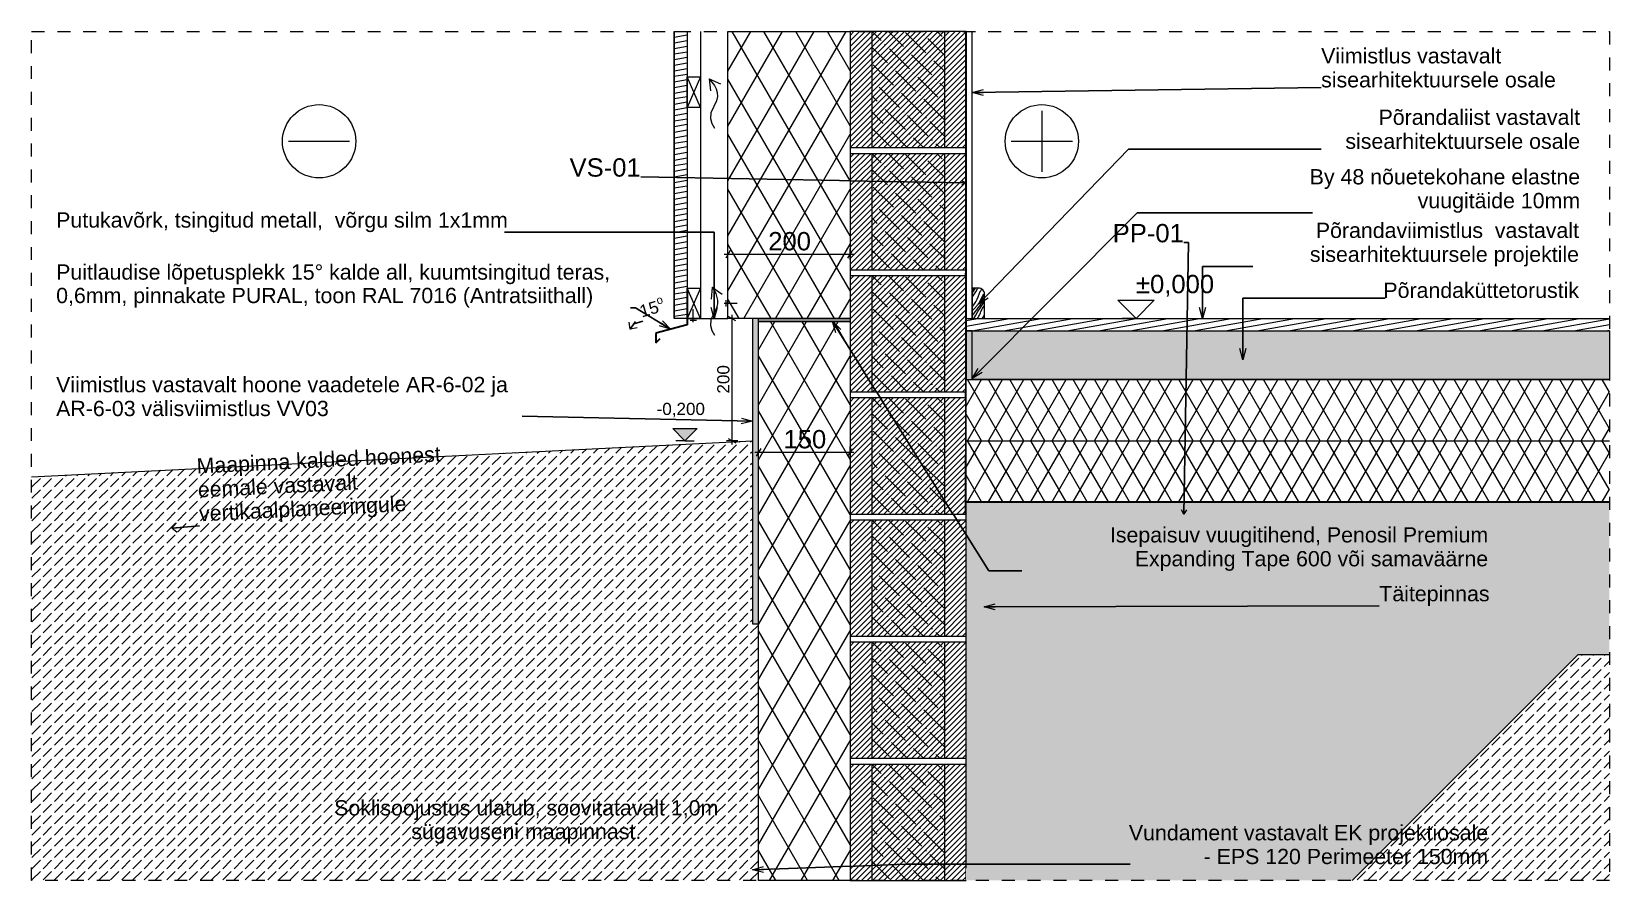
# Model space of a CAD drawing. Header units: millimetres. Extents: x 1820 to 4403, y -920 to 470.
import ezdxf

# ---------------------------------------------------------------- set-up
doc = ezdxf.new("R2010")
doc.units = ezdxf.units.MM
doc.header["$MEASUREMENT"] = 0
doc.linetypes.add('Dashed', pattern=[42.333333, 21.166667, -21.166667])
doc.linetypes.add('Wipeout_Contour', pattern=[1000, 0, -1000])
for name, color, linetype, lineweight in [('0_Pen_No__1', 7, 'Continuous', 13), ('0_Pen_No__142', 8, 'Continuous', 13), ('2D Drafting - General_Pen_No__1', 7, 'Continuous', 13), ('2D Drafting - General_Pen_No__2', 8, 'Continuous', 15), ('Annotation - Label_Pen_No__2', 8, 'Continuous', 15), ('Dimensioning - General_Pen_No__1', 7, 'Continuous', 13), ('KIVIPLOKK_Pen_No__1', 7, 'Continuous', 13), ('New_0_Pen_No__1', 7, 'Continuous', 13), ('New_0_Pen_No__2', 8, 'Continuous', 15), ('New_0_Pen_No__21', 7, 'Continuous', 35), ('New_0_Pen_No__7', 7, 'Continuous', 35), ('New_0_Pen_No__75', 6, 'Continuous', 20), ('New_2D Drafting - General_Pen_No__2', 8, 'Continuous', 15), ('New_Dimensioning - General_Pen_No__1', 7, 'Continuous', 13), ('New_Structural - Bearing_Pen_No__1', 7, 'Continuous', 13), ('New_Structural - Bearing_Pen_No__2', 8, 'Continuous', 15), ('New_Structural - Bearing_Pen_No__21', 7, 'Continuous', 35), ('Structural - Bearing_Pen_No__1', 7, 'Continuous', 13), ('viirutus_Pen_No__1', 7, 'Continuous', 13)]:
    doc.layers.add(name, color=color, linetype=linetype, lineweight=lineweight)
for name, color, linetype, lineweight, true_color in [('0_Pen_No__82', 7, 'Continuous', 20, 0xaaaaaa), ('2D Drafting - General_Pen_No__61', 7, 'Continuous', 20, 0x6a6a6a), ('New_0_Pen_No__102', 7, 'Continuous', 13, 0xcccccc), ('New_0_Pen_No__4', 7, 'Continuous', 20, 0x029e21), ('Structural - Bearing_Pen_No__161', 7, 'Continuous', 13, 0x6a6a6a)]:
    doc.layers.add(name, color=color, linetype=linetype, lineweight=lineweight, true_color=true_color)
for name, color, linetype in [('Dimensioning - General', 7, 'Continuous'), ('New_Dimensioning - General', 7, 'Continuous'), ('New_Structural - Bearing', 7, 'Continuous'), ('Structural - Bearing', 7, 'Continuous')]:
    doc.layers.add(name, color=color, linetype=linetype)
doc.styles.add('GENERATED_STYLE_1', font='')
doc.styles.get('GENERATED_STYLE_1').set_extended_font_data('Arial')
doc.linetypes.add('Wave', pattern='A,0,[1,TRN_PP_AR-7-01_V01_Soklisolm1.Shx,S=0.15873,R=0,X=0,Y=0],-20,0', length=20)
doc.dimstyles.new('GENERATED_STYLE__1', dxfattribs={"dimtxt": 20, "dimasz": 9.5, "dimexe": 0.18, "dimexo": 0.0625, "dimgap": 0, "dimtad": 1, "dimdec": 0, "dimzin": 0, "dimdsep": 46, "dimtxsty": 'GENERATED_STYLE_1', "dimblk": 'ARROWHEAD_2', "dimblk1": 'ARROWHEAD_2', "dimblk2": 'ARROWHEAD_2', "dimcen": 0.09, "dimse1": 1, "dimse2": 1, "dimclrd": 7, "dimclre": 7, "dimclrt": 7, "dimadec": 0, "dimazin": 0, "dimtfac": 1, "dimtdec": 4, "dimtmove": 0, "dimatfit": 3, "dimfxl": 0, "dimtolj": 1, "dimtzin": 0, "dimarcsym": 0})
doc.dimstyles.new('GENERATED_STYLE__2', dxfattribs={"dimtxt": 30, "dimasz": 9.5, "dimexe": 0.18, "dimexo": 0.0625, "dimgap": 0, "dimtad": 1, "dimtih": 1, "dimtoh": 1, "dimdec": 0, "dimzin": 0, "dimdsep": 46, "dimtxsty": 'GENERATED_STYLE_1', "dimblk": 'ARROWHEAD_2', "dimblk1": 'ARROWHEAD_2', "dimblk2": 'ARROWHEAD_2', "dimcen": 0.09, "dimse1": 1, "dimse2": 1, "dimclrd": 7, "dimclre": 7, "dimclrt": 7, "dimadec": 0, "dimazin": 0, "dimtfac": 1, "dimtdec": 4, "dimtmove": 0, "dimatfit": 3, "dimfxl": 0, "dimtolj": 1, "dimtzin": 0, "dimarcsym": 0})
doc.dimstyles.new('GENERATED_STYLE__3', dxfattribs={"dimtxt": 0.18, "dimasz": 7.6, "dimexe": 0.18, "dimexo": 0.0625, "dimgap": 0, "dimtad": 0, "dimtih": 1, "dimtoh": 1, "dimdec": 4, "dimzin": 0, "dimdsep": 46, "dimcen": 0.09, "dimadec": 0, "dimazin": 0, "dimtfac": 1, "dimtdec": 4, "dimtmove": 0, "dimatfit": 3, "dimldrblk": 'ARROWHEAD_14', "dimfxl": 0, "dimtolj": 1, "dimtzin": 0, "dimarcsym": 0})
doc.dimstyles.new('GENERATED_STYLE__4', dxfattribs={"dimtxt": 0.18, "dimasz": 18.24, "dimexe": 0.18, "dimexo": 0.0625, "dimgap": 0, "dimtad": 0, "dimtih": 1, "dimtoh": 1, "dimdec": 4, "dimzin": 0, "dimdsep": 46, "dimcen": 0.09, "dimadec": 0, "dimazin": 0, "dimtfac": 1, "dimtdec": 4, "dimtmove": 0, "dimatfit": 3, "dimldrblk": 'ARROWHEAD_3', "dimfxl": 0, "dimtolj": 1, "dimtzin": 0, "dimarcsym": 0})
doc.dimstyles.new('GENERATED_STYLE__5', dxfattribs={"dimtxt": 0.18, "dimasz": 15.2, "dimexe": 0.18, "dimexo": 0.0625, "dimgap": 0, "dimtad": 0, "dimtih": 1, "dimtoh": 1, "dimdec": 4, "dimzin": 0, "dimdsep": 46, "dimcen": 0.09, "dimadec": 0, "dimazin": 0, "dimtfac": 1, "dimtdec": 4, "dimtmove": 0, "dimatfit": 3, "dimldrblk": 'ARROWHEAD_8', "dimfxl": 0, "dimtolj": 1, "dimtzin": 0, "dimarcsym": 0})
pattern_1 = [(45, (0, 35), (-11.13693, 11.13693), [0, -10.5, 0, -15.75]), (110, (35, 35), (14.80016, 5.38682), [0, -7.7, 0, -13.3])]
pattern_2 = [(10, (0, 0), (-1.562834, 8.86327), [])]
pattern_3 = [(45, (0, 0), (-18.38478, 18.38478), [19.5, -6.5]), (45, (7e-15, 18.385), (-18.38478, 18.38478), [19.5, -6.5])]

# ---------------------------------------------------------------- blocks, each defined once
blk = doc.blocks.new('*X1')
at = {"layer": '0_Pen_No__142', "color": 8, "linetype": 'Continuous', "lineweight": 13}
for p, q in [((3359.7, 45.5), (3362, 48.5)), ((3359.7, 41.7), (3362.7, 46.4)), ((3359.7, 34.4), (3362.3, 38.8)), ((3362, 48.5), (3362.6, 49.4)), ((3362.3, 38.8), (3365.2, 43.7)), ((3362.6, 49.4), (3363, 50)), ((3362.7, 46.4), (3365.1, 50)), ((3363.2, 23.9), (3365.5, 27.7)), ((3365.2, 43.7), (3368.2, 48.5)), ((3365.5, 27.7), (3367.5, 31.7)), ((3367.5, 31.7), (3369.2, 35.8)), ((3368.2, 48.5), (3369.1, 50)), ((3369.2, 35.8), (3370.7, 40)), ((3370.7, 40), (3370.9, 40.7)), ((3370.8, 25.6), (3371.7, 26.7)), ((3370.9, 40.7), (3371.2, 41.4)), ((3371.2, 41.4), (3371.5, 42.2)), ((3371.5, 42.2), (3371.8, 42.9)), ((3374.4, 30.6), (3371.7, 26.7)), ((3371.8, 42.9), (3372.2, 43.6)), ((3372.2, 43.6), (3372.5, 44.3)), ((3372.5, 44.3), (3372.9, 45)), ((3372.9, 45), (3373.4, 45.6)), ((3373.4, 45.6), (3374.7, 47.9)), ((3374.3, 24.5), (3376.7, 27.9)), ((3376.9, 34.5), (3374.4, 30.6)), ((3374.7, 47.9), (3375, 48.4)), ((3376.2, 23.2), (3379.7, 28.8)), ((3376.7, 27.9), (3379.2, 31.3)), ((3379.2, 38.6), (3376.9, 34.5)), ((3379.7, 39.7), (3379.2, 38.6)), ((3379.2, 31.3), (3379.7, 32)), ((3359.7, 18.9), (3360.8, 20.2)), ((3359.7, 12.5), (3364.7, 18.2)), ((3359.7, 4.4), (3362, 7.6)), ((3360.8, 20.2), (3363.2, 23.9)), ((3362, 7.6), (3364.5, 11)), ((3362, 0), (3365.2, 5.4)), ((3364.5, 11), (3366.9, 14.4)), ((3364.7, 18.2), (3365.6, 19.2)), ((3365.2, 5.4), (3368.8, 11.4)), ((3365.6, 19.2), (3366.5, 20.2)), ((3366.5, 20.2), (3367.4, 21.3)), ((3366.9, 14.4), (3369.4, 17.8)), ((3367.4, 21.3), (3368.3, 22.3)), ((3367.9, 0), (3368.1, 0.2)), ((3368.1, 0.2), (3369.3, 1.9)), ((3368.3, 22.3), (3369.2, 23.4)), ((3368.8, 11.4), (3372.5, 17.3)), ((3369.2, 23.4), (3370, 24.5)), ((3369.3, 1.9), (3370.4, 3.8)), ((3369.4, 17.8), (3371.8, 21.1)), ((3370, 24.5), (3370.8, 25.6)), ((3370.4, 3.8), (3371.4, 5.7)), ((3371.4, 5.7), (3372.3, 7.6)), ((3371.8, 21.1), (3374.3, 24.5)), ((3372.3, 7.6), (3373.1, 9.6)), ((3372.5, 17.3), (3376.2, 23.2)), ((3373.1, 9.6), (3373.8, 11.6)), ((3373.8, 11.6), (3376.6, 16.6)), ((3375.7, 0), (3378, 3)), ((3376.6, 16.6), (3379.5, 21.5)), ((3378, 3), (3379.7, 5.6)), ((3379.5, 21.5), (3379.7, 21.9))]:
    blk.add_line(p, q, dxfattribs=at)
blk = doc.blocks.new('*D2')
at = {"layer": 'New_Dimensioning - General_Pen_No__1', "color": 7, "linetype": 'Continuous', "lineweight": 13}
for p, q in [((2975.7, 0), (2957, 0)), ((2972.6, -3.6), (2960.1, 3.6)), ((2966.3, 0), (2966.3, 6.1)), ((2966.3, -200), (2966.3, 0)), ((2975.7, -200), (2957, -200)), ((2960.1, -196.4), (2972.6, -203.6)), ((2966.3, -206.1), (2966.3, -200))]:
    blk.add_line(p, q, dxfattribs=at)
at = {"layer": 'New_Dimensioning - General_Pen_No__1', "color": 7, "lineweight": 13, "insert": (2962.3, -122.8), "char_height": 20, "attachment_point": 7, "rotation": 90, "style": 'GENERATED_STYLE_1'}
blk.add_mtext('\\A1;{\\pql;\\fArial|b0|i0|c0|p34;200}', dxfattribs=at)
blk = doc.blocks.new('ARROWHEAD_2')
at = {"color": 0, "linetype": 'Continuous', "lineweight": 0}
for p, q in [((0, 0), (-1, 0)), ((-0.38, -0.66), (0.38, 0.66))]:
    blk.add_line(p, q, dxfattribs=at)
blk = doc.blocks.new('*D4')
at = {"layer": 'Dimensioning - General_Pen_No__1', "color": 7, "linetype": 'Continuous', "lineweight": 13}
for p, q in [((3003.6, -218.9), (3009.7, -218.9)), ((3013.4, -212.6), (3006.1, -225.1)), ((3009.7, -228.2), (3009.7, -209.5)), ((3009.7, -218.9), (3159.7, -218.9)), ((3156.1, -225.1), (3163.4, -212.6)), ((3159.7, -228.2), (3159.7, -209.5)), ((3159.7, -218.9), (3165.9, -218.9))]:
    blk.add_line(p, q, dxfattribs=at)
at = {"layer": 'Dimensioning - General_Pen_No__1', "color": 7, "lineweight": 13, "insert": (3050.6, -212.9), "char_height": 30, "attachment_point": 7, "style": 'GENERATED_STYLE_1'}
blk.add_mtext('\\A1;{\\pql;\\fArial|b0|i0|c0|p34;150}', dxfattribs=at)
blk = doc.blocks.new('*D5')
at = {"layer": 'Dimensioning - General_Pen_No__1', "color": 7, "linetype": 'Continuous', "lineweight": 13}
for p, q in [((2953.6, 105.3), (2959.7, 105.3)), ((2963.4, 111.6), (2956.1, 99.1)), ((2959.7, 96), (2959.7, 114.7)), ((2959.7, 105.3), (3159.7, 105.3)), ((3156.1, 99.1), (3163.4, 111.6)), ((3159.7, 96), (3159.7, 114.7)), ((3159.7, 105.3), (3165.9, 105.3))]:
    blk.add_line(p, q, dxfattribs=at)
at = {"layer": 'Dimensioning - General_Pen_No__1', "color": 7, "lineweight": 13, "insert": (3025.6, 111.3), "char_height": 30, "attachment_point": 7, "style": 'GENERATED_STYLE_1'}
blk.add_mtext('\\A1;{\\pql;\\fArial|b0|i0|c0|p34;200}', dxfattribs=at)
blk = doc.blocks.new('ARROWHEAD_14')
at = {"color": 0, "linetype": 'Continuous', "lineweight": 0}
blk.add_line((0, 0), (-1, 0), dxfattribs=at)
at = {"color": 0, "linetype": 'Continuous', "lineweight": 0, "flags": 128}
blk.add_lwpolyline([(-0.9093, 0.525), (0, 0), (-0.9093, -0.525)], dxfattribs=at)
blk = doc.blocks.new('ARROWHEAD_3')
at = {"color": 0, "linetype": 'Continuous', "lineweight": 0}
blk.add_line((0, 0), (-1, 0), dxfattribs=at)
at = {"color": 0, "linetype": 'Continuous', "lineweight": 0, "flags": 128}
blk.add_lwpolyline([(-1, 0.2679), (0, 0), (-1, -0.2679)], dxfattribs=at)
blk = doc.blocks.new('ARROWHEAD_8')
at = {"color": 0, "linetype": 'Continuous', "lineweight": 0}
blk.add_line((0, 0), (-1, 0), dxfattribs=at)
at = {"color": 0, "linetype": 'Continuous', "lineweight": 0, "flags": 128}
blk.add_lwpolyline([(-0.525, 0.525), (0, 0), (-0.525, -0.525)], dxfattribs=at)

msp = doc.modelspace()

# ---------------------------------------------------------------- hatches: boundary and pattern name
at = {"layer": '2D Drafting - General_Pen_No__61', "linetype": 'Continuous', "lineweight": 20, "true_color": 0x6a6a6a}
h = msp.add_hatch(dxfattribs=at)
h.set_pattern_fill('Dashed_0001', color=251, style=0, pattern_type=2)
h.set_pattern_definition(pattern_3)
h.paths.add_polyline_path([(3009.7, -920), (2511.8, -920), (1819.5, -920), (1819.5, -259), (2999.7, -200), (2999.7, -500), (3009.7, -500)])
h = msp.add_hatch(dxfattribs=at)
h.set_pattern_fill('Dashed_0001', color=251, style=0, pattern_type=2)
h.set_pattern_definition(pattern_3)
h.paths.add_polyline_path([(4351.8, -550), (4402.8, -550), (4402.8, -920), (3981.8, -920)])
at = {"layer": 'New_0_Pen_No__1', "linetype": 'Continuous', "lineweight": 13}
msp.add_hatch(color=7, dxfattribs=at).paths.add_polyline_path([(2889.2, -200), (2909.2, -180), (2869.2, -180)])
at = {"layer": 'New_0_Pen_No__102', "linetype": 'Continuous', "lineweight": 13, "true_color": 0xcccccc}
msp.add_hatch(color=254, dxfattribs=at).paths.add_polyline_path([(3009.7, -500), (3009.7, 0), (2999.7, 0), (2999.7, -500)])
at = {"layer": 'New_Structural - Bearing_Pen_No__1', "linetype": 'Continuous', "lineweight": 13}
h = msp.add_hatch(dxfattribs=at)
h.set_pattern_fill('Wood_0001', style=0, pattern_type=2)
h.set_pattern_definition(pattern_2)
h.paths.add_polyline_path([(2871.7, 470), (2892.7, 470), (2892.7, 0), (2871.7, 0)])

# ---------------------------------------------------------------- linework, layer by layer
at = {"layer": '0_Pen_No__1', "color": 7, "linetype": 'Continuous', "lineweight": 13}
msp.add_line((1819.5, -259), (2999.7, -200), dxfattribs=at)
at = {"layer": '2D Drafting - General_Pen_No__1', "color": 7, "linetype": 'Continuous', "lineweight": 13}
for points in [[(3473.5, 340.3), (3473.5, 240.3)], [(2240.3, 290.3), (2340.3, 290.3)], [(3423.5, 290.3), (3523.5, 290.3)], [(1819.5, -259), (2999.7, -200)], [(4402.8, -550), (4351.8, -550), (3981.8, -920)]]:
    msp.add_lwpolyline(points, dxfattribs=at)
for centre in [(2290.3, 290.3), (3473.5, 290.3)]:
    msp.add_circle(centre, 60, dxfattribs=at)
at = {"layer": '2D Drafting - General_Pen_No__2', "color": 8, "linetype": 'Continuous', "lineweight": 15}
for p, q in [((2929, 392.6), (2947.3, 384.3)), ((2929, 392.6), (2931, 372.7)), ((2933.9, 51.5), (2932.4, 31.6)), ((2933.9, 51.5), (2950.4, 40.2))]:
    msp.add_line(p, q, dxfattribs=at)
at = {"layer": '2D Drafting - General_Pen_No__2', "color": 8, "linetype": 'Continuous', "lineweight": 15, "flags": 128}
for points in [[(2929, 392.6), (2937.5, 381.6), (2940.1, 376.2), (2941.9, 370.2), (2942.4, 363.6), (2941, 356.6), (2931.4, 336.9), (2931, 327.5), (2933.3, 319.4), (2937.7, 311.7)], [(2933.9, 51.5), (2939.8, 40.9), (2942.5, 30.1), (2942.5, 24), (2941, 17.7), (2931.4, -2.1), (2931, -11.5), (2933.3, -19.5), (2937.7, -27.2)]]:
    msp.add_lwpolyline(points, dxfattribs=at)
at = {"layer": 'KIVIPLOKK_Pen_No__1', "color": 7, "linetype": 'Continuous', "lineweight": 13}
for points in [[(2914.7, 345.8), (2892.7, 345.8), (2892.7, 395.8), (2914.7, 395.8)], [(2914.7, 0), (2892.7, 0), (2892.7, 50), (2914.7, 50)]]:
    msp.add_lwpolyline(points, close=True, dxfattribs=at)
for points in [[(2914.7, 395.8), (2892.7, 345.8)], [(2914.7, 345.8), (2892.7, 395.8)], [(2914.7, 50), (2892.7, 0)], [(2914.7, 0), (2892.7, 50)]]:
    msp.add_lwpolyline(points, dxfattribs=at)
at = {"layer": 'New_0_Pen_No__1', "color": 7, "linetype": 'Continuous', "lineweight": 13}
for p, q in [((2889.2, -200), (2869.2, -180)), ((2869.2, -180), (2909.2, -180)), ((2909.2, -180), (2889.2, -200)), ((2889.2, -200), (2874.2, -200)), ((2889.2, -200), (2904.2, -200))]:
    msp.add_line(p, q, dxfattribs=at)
at = {"layer": 'New_0_Pen_No__1', "color": 7, "linetype": 'Continuous', "lineweight": 13, "flags": 128}
msp.add_lwpolyline([(3009.7, -500), (3009.7, 0), (2999.7, 0), (2999.7, -500)], close=True, dxfattribs=at)
at = {"layer": 'New_0_Pen_No__4', "color": 104, "linetype": 'Wave', "lineweight": 20, "true_color": 0x029e21}
msp.add_line((3009.7, -920), (3009.7, -500), dxfattribs=at)
at = {"layer": 'New_0_Pen_No__7', "color": 7, "linetype": 'Continuous', "lineweight": 35}
for p, q in [((2892.7, 50), (2892.7, -10)), ((2892.7, -10), (2841.7, -23.7)), ((2841.7, -24.5), (2841.7, -39.5)), ((2841.7, -39.5), (2848.8, -32.5))]:
    msp.add_line(p, q, dxfattribs=at)
at = {"layer": 'New_0_Pen_No__75', "color": 6, "linetype": 'Continuous', "lineweight": 20}
for p, q in [((2959.7, 0), (2959.7, 50)), ((2892.7, 0), (2959.7, 0))]:
    msp.add_line(p, q, dxfattribs=at)
at = {"layer": 'New_2D Drafting - General_Pen_No__2', "color": 8, "linetype": 'Dashed', "lineweight": 15}
for p, q in [((2956.7, 20), (2956.7, 30)), ((2902.9, -6), (2902.9, 19)), ((2953.7, 25), (2978.7, 25)), ((2907.9, -3), (2897.9, -3))]:
    msp.add_line(p, q, dxfattribs=at)
at = {"layer": 'New_Dimensioning - General_Pen_No__1', "color": 7, "linetype": 'Continuous', "lineweight": 13}
for p, q in [((3627.7, 0), (3597.7, 30)), ((3597.7, 30), (3657.7, 30)), ((3657.7, 30), (3627.7, 0)), ((3627.7, 0), (3605.2, 0)), ((3627.7, 0), (3650.2, 0))]:
    msp.add_line(p, q, dxfattribs=at)
at = {"layer": 'New_Structural - Bearing_Pen_No__1', "color": 7, "linetype": 'Continuous', "lineweight": 13}
for p, q in [((2871.7, 470), (2871.7, 0)), ((2892.7, 470), (2892.7, -10)), ((2914.7, 470), (2914.7, 0))]:
    msp.add_line(p, q, dxfattribs=at)
at = {"layer": 'New_Structural - Bearing_Pen_No__1', "color": 7, "linetype": 'Continuous', "lineweight": 13, "flags": 128}
msp.add_lwpolyline([(2871.7, 470), (2892.7, 470), (2892.7, 0), (2871.7, 0)], close=True, dxfattribs=at)

# ---------------------------------------------------------------- texts
at = {"layer": 'Annotation - Label_Pen_No__2', "color": 8, "linetype": 'Continuous', "lineweight": 15, "char_height": 25, "style": 'GENERATED_STYLE_1'}
for s, insert, width, attachment_point, line_spacing_factor in [('\\A1;{\\pql;\\fArial|b0|i0|c0|p34;Viimistlus\\fArial|b0|i0|c0|p34; vastavalt sisearhitektuursele osale}', (3930.8, 378.2), 424.01, 7, 0.942728), ('\\A1;{\\pqr;\\fArial|b0|i0|c0|p34;Põrandaliist vastavalt sisearhitektuursele osale}', (4354.8, 277.6), 424.01, 9, 0.942728), ('\\A1;{\\pqr;\\fArial|b0|i0|c0|p34;Põrandaviimistlus \\fArial|b0|i0|c0|p34; \\fArial|b0|i0|c0|p34;vastavalt sisearhitektuur\\fArial|b0|i0|c0|p34;sele projektile}', (4353, 85.3), 534.009, 9, 0.940037), ('\\A1;{\\pql;\\fArial|b0|i0|c0|p34;Puitlaudise lõpetusplekk 15° kalde all, kuumtsingitud teras, 0,6mm, pinnakate PURAL, toon\\fArial|b0|i0|c0|p34; \\fArial|b0|i0|c0|p34;RAL 7016 (Antratsiithall)}', (1859.8, 17.8), 940.518, 7, 0.921669), ('\\A1;{\\pql;\\fArial|b0|i0|c0|p34;Viimistlus vastavalt hoone vaadetele AR-6-02 ja AR-6-03 välisviimistlus VV03}', (1859.8, -160), 763.236, 7, 0.938433)]:
    msp.add_mtext(s, dxfattribs=dict(at, insert=insert, width=width, attachment_point=attachment_point, line_spacing_factor=line_spacing_factor))
at = {"layer": 'Annotation - Label_Pen_No__2', "color": 8, "linetype": 'Continuous', "lineweight": 15, "style": 'GENERATED_STYLE_1'}
for s, insert, char_height, attachment_point in [('\\A1;{\\pqr;\\fArial|b0|i0|c0|p34;VS-\\fArial|b0|i0|c0|p34;01}', (2816.8, 232), 30, 9), ('\\A1;{\\pql;\\fArial|b0|i0|c0|p34;Putukavõrk, tsingitud metall, \\fArial|b0|i0|c0|p34; \\fArial|b0|i0|c0|p34;võrgu silm 1x1mm}', (1859.8, 141.4), 25, 7), ('\\A1;{\\pqr;\\fArial|b0|i0|c0|p34;PP\\fArial|b0|i0|c0|p34;-01}', (3706, 124.5), 30, 9), ('\\A1;{\\pqr;\\fArial|b0|i0|c0|p34;Põrandaküttetorustik}', (4353, 33.5), 25, 9)]:
    msp.add_mtext(s, dxfattribs=dict(at, insert=insert, char_height=char_height, attachment_point=attachment_point))
at = {"layer": 'Annotation - Label_Pen_No__2', "color": 8, "linetype": 'Continuous', "lineweight": 15, "insert": (4354.8, 173.2), "char_height": 25, "attachment_point": 9, "line_spacing_factor": 0.93556, "style": 'GENERATED_STYLE_1'}
msp.add_mtext('\\A1;{\\pqr;\\fArial|b0|i0|c0|p34;By 48 nõuetekohane elastne\\P\\pqr;\\fArial|b0|i0|c0|p34;vuugitäide 10mm}', dxfattribs=at)
at = {"layer": 'Annotation - Label_Pen_No__2', "color": 8, "linetype": 'Continuous', "lineweight": 15, "insert": (2820.3, -4), "char_height": 20, "attachment_point": 7, "rotation": 16.9071, "style": 'GENERATED_STYLE_1'}
msp.add_mtext('\\A1;{\\pql;\\fArial|b0|i0|c0|p34;15\\fArial|b0|i0|c0|p34;\\A1{\\H.66x;\\So^  ;}}', dxfattribs=at)
at = {"layer": 'Annotation - Label_Pen_No__2', "color": 8, "linetype": 'Continuous', "lineweight": 15, "insert": (2094.7, -339.6), "char_height": 25, "width": 520.986, "attachment_point": 7, "rotation": 2.8624, "line_spacing_factor": 0.940037, "style": 'GENERATED_STYLE_1'}
msp.add_mtext('\\A1;{\\pql;\\fArial|b0|i0|c0|p34;Maapinna kalded hoonest eemale vastavalt vertikaalplaneeringule}', dxfattribs=at)
at = {"layer": 'New_0_Pen_No__1', "color": 7, "lineweight": 13, "insert": (2842.8, -161.6), "char_height": 20, "attachment_point": 7, "style": 'GENERATED_STYLE_1'}
msp.add_mtext('\\A1;{\\pql;\\fArial|b0|i0|c0|p34;-0,200}', dxfattribs=at)
at = {"layer": 'New_0_Pen_No__2', "color": 8, "linetype": 'Continuous', "lineweight": 15, "insert": (2629.4, -788.6), "char_height": 25, "width": 714.571, "attachment_point": 2, "line_spacing_factor": 0.930574, "style": 'GENERATED_STYLE_1'}
msp.add_mtext('\\A1;{\\pqc;\\fArial|b0|i0|c0|p34;Soklisoojustus ulatub, soovitatavalt 1,0m sügavuseni maapinna\\fArial|b0|i0|c0|p34;st\\fArial|b0|i0|c0|p34;.}', dxfattribs=at)
at = {"layer": 'New_Dimensioning - General_Pen_No__1', "color": 7, "lineweight": 13, "insert": (3627.7, 36), "char_height": 30, "attachment_point": 7, "style": 'GENERATED_STYLE_1'}
msp.add_mtext('\\A1;{\\pql;\\fArial|b0|i0|c0|p34;±0,000}', dxfattribs=at)

# ---------------------------------------------------------------- dimensions: what is measured, and where the dimension line sits
at = {"layer": 'New_Dimensioning - General', "color": 7, "linetype": 'Continuous', "lineweight": 13}
dim = msp.add_linear_dim(base=(2966.3, 0), p1=(2999.7, -200), p2=(2959.7, 0), angle=90, dimstyle='GENERATED_STYLE__1', dxfattribs=at)
dim.commit()
dim.dimension.update_dxf_attribs({"geometry": '*D2', "text_midpoint": (2952.3, -99.9), "dimtype": 160, "text_rotation": 90})

# ---------------------------------------------------------------- leaders
at = {"layer": 'Annotation - Label_Pen_No__2', "color": 8, "linetype": 'Continuous', "lineweight": 15, "annotation_type": 0, "has_hookline": 1}
for points, hookline_direction, text_width in [([(3369.6, 23.8), (3615.3, 277.6), (3930.8, 277.6)], 0, 381.5), ([(2937.2, 0), (2937.2, 141.4), (2593.8, 141.4)], 1, 734), ([(3736.7, 0), (3736.7, 85.3), (3819, 85.3)], 0, 438.2), ([(3802.6, -67.4), (3802.6, 33.5), (4035.8, 33.5)], 0, 317.2), ([(2865.7, -17.3), (2808.5, 17.8), (2800.3, 17.8)], 1, 900.3), ([(2999.7, -168.1), (2623, -160)], 1, 737.3)]:
    msp.add_leader(points, dimstyle='GENERATED_STYLE__4', dxfattribs=dict(at, hookline_direction=hookline_direction, text_width=text_width))
at = {"layer": 'Annotation - Label_Pen_No__2', "color": 8, "linetype": 'Continuous', "lineweight": 15, "annotation_type": 0, "has_hookline": 1, "hookline_direction": 0}
for points, text_width, horizontal_direction in [([(2799.8, -17.1), (2805.8, -8.4), (2820.3, -4)], 37.6, (0.956778, 0.29082, 0)), ([(2049.4, -343.2), (2094.7, -339.6)], 519.7, (0.998752, 0.049938, 0))]:
    msp.add_leader(points, dimstyle='GENERATED_STYLE__5', dxfattribs=dict(at, text_width=text_width, horizontal_direction=horizontal_direction))

# ---------------------------------------------------------------- wipeouts: each hides what was drawn before it
at = {"color": 254, "linetype": 'Wipeout_Contour', "lineweight": 0, "ltscale": 13110.607271}
msp.add_wipeout([(3159.7, 280), (3349.7, 280), (3349.7, 470), (3159.7, 470)], dxfattribs=at).dxf.layer = 'Structural - Bearing'
at = {"color": 254, "linetype": 'Wipeout_Contour', "lineweight": 0, "ltscale": 13055.595872}
msp.add_wipeout([(3159.7, -320), (3349.7, -320), (3349.7, -130), (3159.7, -130)], dxfattribs=at).dxf.layer = 'Structural - Bearing'

# ---------------------------------------------------------------- next in the draw order: hatches: boundary and pattern name
at = {"layer": 'New_Structural - Bearing_Pen_No__1', "linetype": 'Continuous', "lineweight": 13}
h = msp.add_hatch(dxfattribs=at)
h.set_pattern_fill('Batt_Insulation_0001', style=0, pattern_type=2)
h.set_pattern_definition([(120, (3969.402, -250), (25.9808, 15), []), (60, (3969.402, -250), (-25.9808, 15), [])])
h.paths.add_polyline_path([(3349.7, -200), (4402.8, -200), (4402.8, -300), (3349.7, -300)])
at = {"layer": 'Structural - Bearing_Pen_No__161', "linetype": 'Continuous', "lineweight": 13, "true_color": 0x6a6a6a}
h = msp.add_hatch(dxfattribs=at)
h.set_pattern_fill('Common_Brick_0001', color=251, style=0, pattern_type=2)
h.set_pattern_definition([(45, (3254.745, 375), (-4.5962, 4.5962), [])])
h.paths.add_polyline_path([(3159.7, 280), (3349.7, 280), (3349.7, 470), (3159.7, 470)])
h = msp.add_hatch(dxfattribs=at)
h.set_pattern_fill('Common_Brick_0001', color=251, style=0, pattern_type=2)
h.set_pattern_definition([(45, (3254.745, -225), (-4.5962, 4.5962), [])])
h.paths.add_polyline_path([(3159.7, -320), (3349.7, -320), (3349.7, -130), (3159.7, -130)])
at = {"layer": 'viirutus_Pen_No__1', "linetype": 'Continuous', "lineweight": 13}
h = msp.add_hatch(dxfattribs=at)
h.set_pattern_fill('ANSI36_0001', style=0, pattern_type=2)
h.set_pattern_definition([(135, (30569.018, 145401.047), (-36.4601934, 9.943689), [46.875, -9.375, 0, -9.375])])
h.paths.add_polyline_path([(3314.5, 470), (3195, 470), (3195, 280), (3314.5, 280)])
h = msp.add_hatch(dxfattribs=at)
h.set_pattern_fill('ANSI36_0001', style=0, pattern_type=2)
h.set_pattern_definition([(135, (30569.018, 144801.047), (-36.4601934, 9.943689), [46.875, -9.375, 0, -9.375])])
h.paths.add_polyline_path([(3314.5, -130), (3195, -130), (3195, -320), (3314.5, -320)])

# ---------------------------------------------------------------- next in the draw order: linework, layer by layer
at = {"layer": 'New_Structural - Bearing_Pen_No__1', "color": 7, "linetype": 'Continuous', "lineweight": 13}
msp.add_line((3349.7, -200), (4402.8, -200), dxfattribs=at)
at = {"layer": 'New_Structural - Bearing_Pen_No__21', "color": 7, "linetype": 'Continuous', "lineweight": 35}
msp.add_line((3349.7, -300), (4402.8, -300), dxfattribs=at)
at = {"layer": 'Structural - Bearing_Pen_No__1', "color": 7, "linetype": 'Continuous', "lineweight": 13, "flags": 128}
for points in [[(3159.7, 280), (3349.7, 280), (3349.7, 470), (3159.7, 470)], [(3159.7, -320), (3349.7, -320), (3349.7, -130), (3159.7, -130)]]:
    msp.add_lwpolyline(points, close=True, dxfattribs=at)
at = {"layer": 'viirutus_Pen_No__1', "color": 7, "linetype": 'Continuous', "lineweight": 13, "flags": 128}
for points in [[(3314.5, 470), (3195, 470), (3195, 280), (3314.5, 280)], [(3314.5, -130), (3195, -130), (3195, -320), (3314.5, -320)]]:
    msp.add_lwpolyline(points, close=True, dxfattribs=at)

# ---------------------------------------------------------------- next in the draw order: wipeouts: each hides what was drawn before it
at = {"color": 254, "linetype": 'Wipeout_Contour', "lineweight": 0, "ltscale": 13043.320626}
msp.add_wipeout([(3159.7, 80), (3349.7, 80), (3349.7, 270), (3159.7, 270)], dxfattribs=at).dxf.layer = 'Structural - Bearing'
at = {"color": 254, "linetype": 'Wipeout_Contour', "lineweight": 0, "ltscale": 13135.020217}
msp.add_wipeout([(3159.7, -520), (3349.7, -520), (3349.7, -330), (3159.7, -330)], dxfattribs=at).dxf.layer = 'Structural - Bearing'

# ---------------------------------------------------------------- next in the draw order: hatches: boundary and pattern name
at = {"layer": 'New_Structural - Bearing_Pen_No__1', "linetype": 'Continuous', "lineweight": 13}
h = msp.add_hatch(dxfattribs=at)
h.set_pattern_fill('Cut_Stone_0001', style=0, pattern_type=2)
h.set_pattern_definition(pattern_1)
h.paths.add_polyline_path([(3349.7, -300), (4402.8, -300), (4402.8, -330), (3349.7, -330)])
at = {"layer": 'Structural - Bearing_Pen_No__161', "linetype": 'Continuous', "lineweight": 13, "true_color": 0x6a6a6a}
h = msp.add_hatch(dxfattribs=at)
h.set_pattern_fill('Common_Brick_0001', color=251, style=0, pattern_type=2)
h.set_pattern_definition([(45, (3254.745, 175), (-4.5962, 4.5962), [])])
h.paths.add_polyline_path([(3159.7, 80), (3349.7, 80), (3349.7, 270), (3159.7, 270)])
h = msp.add_hatch(dxfattribs=at)
h.set_pattern_fill('Common_Brick_0001', color=251, style=0, pattern_type=2)
h.set_pattern_definition([(45, (3254.745, -425), (-4.5962, 4.5962), [])])
h.paths.add_polyline_path([(3159.7, -520), (3349.7, -520), (3349.7, -330), (3159.7, -330)])
at = {"layer": 'viirutus_Pen_No__1', "linetype": 'Continuous', "lineweight": 13}
h = msp.add_hatch(dxfattribs=at)
h.set_pattern_fill('ANSI36_0001', style=0, pattern_type=2)
h.set_pattern_definition([(135, (30569.018, 145201.047), (-36.4601934, 9.943689), [46.875, -9.375, 0, -9.375])])
h.paths.add_polyline_path([(3314.5, 270), (3195, 270), (3195, 80), (3314.5, 80)])
h = msp.add_hatch(dxfattribs=at)
h.set_pattern_fill('ANSI36_0001', style=0, pattern_type=2)
h.set_pattern_definition([(135, (30569.018, 144601.047), (-36.4601934, 9.943689), [46.875, -9.375, 0, -9.375])])
h.paths.add_polyline_path([(3314.5, -330), (3195, -330), (3195, -520), (3314.5, -520)])

# ---------------------------------------------------------------- next in the draw order: linework, layer by layer
at = {"layer": 'Structural - Bearing_Pen_No__1', "color": 7, "linetype": 'Continuous', "lineweight": 13, "flags": 128}
for points in [[(3159.7, 80), (3349.7, 80), (3349.7, 270), (3159.7, 270)], [(3159.7, -520), (3349.7, -520), (3349.7, -330), (3159.7, -330)]]:
    msp.add_lwpolyline(points, close=True, dxfattribs=at)
at = {"layer": 'viirutus_Pen_No__1', "color": 7, "linetype": 'Continuous', "lineweight": 13, "flags": 128}
for points in [[(3314.5, 270), (3195, 270), (3195, 80), (3314.5, 80)], [(3314.5, -330), (3195, -330), (3195, -520), (3314.5, -520)]]:
    msp.add_lwpolyline(points, close=True, dxfattribs=at)

# ---------------------------------------------------------------- next in the draw order: dimensions: what is measured, and where the dimension line sits
at = {"layer": 'Dimensioning - General', "color": 7, "linetype": 'Continuous', "lineweight": 13}
for base, p1, p2, picture, middle in [((3159.7, 105.3), (2959.7, 160.4), (3159.7, 127.8), '*D5', (3059.9, 126.3)), ((3159.7, -218.9), (3009.7, -500), (3159.7, -477.8), '*D4', (3084.9, -197.9))]:
    dim = msp.add_linear_dim(base=base, p1=p1, p2=p2, dimstyle='GENERATED_STYLE__2', dxfattribs=at)
    dim.commit()
    dim.dimension.update_dxf_attribs({"geometry": picture, "text_midpoint": middle, "dimtype": 160})

# ---------------------------------------------------------------- next in the draw order: wipeouts: each hides what was drawn before it
at = {"color": 254, "linetype": 'Wipeout_Contour', "lineweight": 0, "ltscale": 13024.914636}
msp.add_wipeout([(3159.7, -120), (3349.7, -120), (3349.7, 70), (3159.7, 70)], dxfattribs=at).dxf.layer = 'Structural - Bearing'
at = {"color": 254, "linetype": 'Wipeout_Contour', "lineweight": 0, "ltscale": 13262.311866}
msp.add_wipeout([(3159.7, -720), (3349.7, -720), (3349.7, -530), (3159.7, -530)], dxfattribs=at).dxf.layer = 'Structural - Bearing'

# ---------------------------------------------------------------- next in the draw order: hatches: boundary and pattern name
at = {"layer": 'New_0_Pen_No__102', "linetype": 'Continuous', "lineweight": 13, "true_color": 0xcccccc}
for points in [[(3159.7, -5), (3009.7, -5), (3009.7, 0), (3159.7, 0)], [(3359.7, -100), (3359.7, -20), (3349.7, -20), (3349.7, -100)]]:
    msp.add_hatch(color=254, dxfattribs=at).paths.add_polyline_path(points)
at = {"layer": 'New_Structural - Bearing_Pen_No__1', "linetype": 'Continuous', "lineweight": 13}
h = msp.add_hatch(dxfattribs=at)
h.set_pattern_fill('Batt_Insulation_0001', style=0, pattern_type=2)
h.set_pattern_definition([(120, (3059.745, 488.62), (38.971, 22.5), []), (60, (3059.745, 488.62), (-38.971, 22.5), [])])
h.paths.add_polyline_path([(2959.7, 0), (2959.7, 257.7), (2959.7, 470), (3159.7, 470), (3159.7, 0)])
h = msp.add_hatch(dxfattribs=at)
h.set_pattern_fill('Wood_0001', style=0, pattern_type=2)
h.set_pattern_definition(pattern_2)
h.paths.add_polyline_path([(3349.7, 0), (4402.8, 0), (4402.8, -20), (3349.7, -20)])
h = msp.add_hatch(dxfattribs=at)
h.set_pattern_fill('Structural_Concrete_0001', style=0, pattern_type=2)
h.set_pattern_definition([(0, (0, 0), (0, 62.3538), [6, -30]), (0, (18, 31.18), (0, 62.3538), [6, -30]), (60, (0, 0), (-54, 31.1769), [6, -30]), (60, (36, 0), (-54, 31.1769), [6, -30]), (120, (6, 0), (54, 31.1769), [6, -30]), (120, (42, 0), (54, 31.1769), [6, -30]), (0, (0, 6), (0, 12), [0, -12, 0, -18]), (45, (6, 6), (-8.485282, 8.485282), [0, -9, 0, -15])])
h.paths.add_polyline_path([(4402.8, -100), (3359.7, -100), (3359.7, -20), (4402.8, -20)])
h = msp.add_hatch(dxfattribs=at)
h.set_pattern_fill('Batt_Insulation_0001', style=0, pattern_type=2)
h.set_pattern_definition([(120, (3969.402, -150), (25.9808, 15), []), (60, (3969.402, -150), (-25.9808, 15), [])])
h.paths.add_polyline_path([(3349.7, -100), (4402.8, -100), (4402.8, -200), (3349.7, -200)])
at = {"layer": 'Structural - Bearing_Pen_No__161', "linetype": 'Continuous', "lineweight": 13, "true_color": 0x6a6a6a}
h = msp.add_hatch(dxfattribs=at)
h.set_pattern_fill('Common_Brick_0001', color=251, style=0, pattern_type=2)
h.set_pattern_definition([(45, (3254.745, -25), (-4.5962, 4.5962), [])])
h.paths.add_polyline_path([(3159.7, -120), (3349.7, -120), (3349.7, 70), (3159.7, 70)])
h = msp.add_hatch(dxfattribs=at)
h.set_pattern_fill('Common_Brick_0001', color=251, style=0, pattern_type=2)
h.set_pattern_definition([(45, (3254.745, -625), (-4.5962, 4.5962), [])])
h.paths.add_polyline_path([(3159.7, -720), (3349.7, -720), (3349.7, -530), (3159.7, -530)])
at = {"layer": 'viirutus_Pen_No__1', "linetype": 'Continuous', "lineweight": 13}
h = msp.add_hatch(dxfattribs=at)
h.set_pattern_fill('ANSI36_0001', style=0, pattern_type=2)
h.set_pattern_definition([(135, (30569.018, 145001.047), (-36.4601934, 9.943689), [46.875, -9.375, 0, -9.375])])
h.paths.add_polyline_path([(3314.5, 70), (3195, 70), (3195, -120), (3314.5, -120)])
h = msp.add_hatch(dxfattribs=at)
h.set_pattern_fill('ANSI36_0001', style=0, pattern_type=2)
h.set_pattern_definition([(135, (30569.018, 144401.047), (-36.4601934, 9.943689), [46.875, -9.375, 0, -9.375])])
h.paths.add_polyline_path([(3314.5, -530), (3195, -530), (3195, -720), (3314.5, -720)])

# ---------------------------------------------------------------- next in the draw order: linework, layer by layer
at = {"layer": '0_Pen_No__142', "color": 7, "linetype": 'Continuous', "lineweight": 13, "flags": 128}
msp.add_lwpolyline([(3379.7, 40, 0.414214), (3369.7, 50), (3359.7, 50), (3359.7, 0), (3379.7, 0)], format="xyb", close=True, dxfattribs=at)
at = {"layer": 'New_0_Pen_No__1', "color": 7, "linetype": 'Continuous', "lineweight": 13, "flags": 128}
for points in [[(3159.7, -5), (3009.7, -5), (3009.7, 0), (3159.7, 0)], [(3359.7, -100), (3359.7, -20), (3349.7, -20), (3349.7, -100)]]:
    msp.add_lwpolyline(points, close=True, dxfattribs=at)
at = {"layer": 'New_Structural - Bearing_Pen_No__1', "color": 7, "linetype": 'Continuous', "lineweight": 13}
for p, q in [((3159.7, 470), (3159.7, -20)), ((3349.7, 0), (4402.8, 0))]:
    msp.add_line(p, q, dxfattribs=at)
at = {"layer": 'New_Structural - Bearing_Pen_No__1', "color": 7, "linetype": 'Continuous', "lineweight": 13, "flags": 128}
for points in [[(2959.7, 0), (2959.7, 257.7), (2959.7, 470), (3159.7, 470), (3159.7, 0)], [(4402.8, -100), (3359.7, -100), (3359.7, -20), (4402.8, -20)]]:
    msp.add_lwpolyline(points, close=True, dxfattribs=at)
for points in [[(3349.7, -20), (4402.8, -20)], [(3349.7, -100), (4402.8, -100)]]:
    msp.add_lwpolyline(points, dxfattribs=at)
at = {"layer": 'Structural - Bearing_Pen_No__1', "color": 7, "linetype": 'Continuous', "lineweight": 13, "flags": 128}
for points in [[(3159.7, -120), (3349.7, -120), (3349.7, 70), (3159.7, 70)], [(3159.7, -720), (3349.7, -720), (3349.7, -530), (3159.7, -530)]]:
    msp.add_lwpolyline(points, close=True, dxfattribs=at)
at = {"layer": 'viirutus_Pen_No__1', "color": 7, "linetype": 'Continuous', "lineweight": 13, "flags": 128}
for points in [[(3314.5, 70), (3195, 70), (3195, -120), (3314.5, -120)], [(3314.5, -530), (3195, -530), (3195, -720), (3314.5, -720)]]:
    msp.add_lwpolyline(points, close=True, dxfattribs=at)

# ---------------------------------------------------------------- next in the draw order: block references
at = {"layer": '0_Pen_No__142', "color": 8, "linetype": 'Continuous', "lineweight": 13}
msp.add_blockref('*X1', (0, 0), dxfattribs=at)

# ---------------------------------------------------------------- next in the draw order: wipeouts: each hides what was drawn before it
at = {"color": 254, "linetype": 'Wipeout_Contour', "lineweight": 0, "ltscale": 13464.725427}
msp.add_wipeout([(3349.8, 470), (3349.8, 0), (3349.7, 0), (3349.7, 470)], dxfattribs=at).dxf.layer = 'New_Structural - Bearing'
at = {"color": 254, "linetype": 'Wipeout_Contour', "lineweight": 0, "ltscale": 13436.110357}
msp.add_wipeout([(3159.7, -920), (3349.7, -920), (3349.7, -730), (3159.7, -730)], dxfattribs=at).dxf.layer = 'Structural - Bearing'

# ---------------------------------------------------------------- next in the draw order: hatches: boundary and pattern name
at = {"layer": 'New_Structural - Bearing_Pen_No__1', "linetype": 'Continuous', "lineweight": 13}
h = msp.add_hatch(dxfattribs=at)
h.set_pattern_fill('Batt_Insulation_0001', style=0, pattern_type=2)
h.set_pattern_definition([(120, (3084.745, -461.167), (38.971, 22.5), []), (60, (3084.745, -461.167), (-38.971, 22.5), [])])
h.paths.add_polyline_path([(3159.7, -920), (3009.7, -920), (3009.7, -5), (3159.7, -5)])
at = {"layer": 'Structural - Bearing_Pen_No__161', "linetype": 'Continuous', "lineweight": 13, "true_color": 0x6a6a6a}
h = msp.add_hatch(dxfattribs=at)
h.set_pattern_fill('Common_Brick_0001', color=251, style=0, pattern_type=2)
h.set_pattern_definition([(45, (3254.745, -825), (-4.5962, 4.5962), [])])
h.paths.add_polyline_path([(3159.7, -920), (3349.7, -920), (3349.7, -730), (3159.7, -730)])
at = {"layer": 'viirutus_Pen_No__1', "linetype": 'Continuous', "lineweight": 13}
h = msp.add_hatch(dxfattribs=at)
h.set_pattern_fill('ANSI36_0001', style=0, pattern_type=2)
h.set_pattern_definition([(135, (30569.018, 144201.047), (-36.4601934, 9.943689), [46.875, -9.375, 0, -9.375])])
h.paths.add_polyline_path([(3314.5, -730), (3195, -730), (3195, -920), (3314.5, -920)])

# ---------------------------------------------------------------- next in the draw order: linework, layer by layer
at = {"layer": 'New_0_Pen_No__1', "color": 7, "linetype": 'Continuous', "lineweight": 13}
msp.add_line((3359.7, 0), (3359.7, 470), dxfattribs=at)
at = {"layer": 'New_0_Pen_No__21', "color": 7, "linetype": 'Continuous', "lineweight": 35}
msp.add_line((3349.3, -320), (3349.7, 470), dxfattribs=at)
at = {"layer": 'New_Structural - Bearing_Pen_No__1', "color": 7, "linetype": 'Continuous', "lineweight": 13}
msp.add_line((3349.7, 470), (3349.7, 0), dxfattribs=at)
at = {"layer": 'New_Structural - Bearing_Pen_No__1', "color": 7, "linetype": 'Continuous', "lineweight": 13, "flags": 128}
msp.add_lwpolyline([(3159.7, -920), (3009.7, -920), (3009.7, -5), (3159.7, -5)], close=True, dxfattribs=at)
at = {"layer": 'New_Structural - Bearing_Pen_No__2', "color": 8, "linetype": 'Continuous', "lineweight": 15}
msp.add_line((3349.7, 0), (3349.7, -20), dxfattribs=at)
at = {"layer": 'Structural - Bearing_Pen_No__1', "color": 7, "linetype": 'Continuous', "lineweight": 13, "flags": 128}
msp.add_lwpolyline([(3159.7, -920), (3349.7, -920), (3349.7, -730), (3159.7, -730)], close=True, dxfattribs=at)
at = {"layer": 'viirutus_Pen_No__1', "color": 7, "linetype": 'Continuous', "lineweight": 13, "flags": 128}
msp.add_lwpolyline([(3314.5, -730), (3195, -730), (3195, -920), (3314.5, -920)], close=True, dxfattribs=at)

# ---------------------------------------------------------------- next in the draw order: leaders
at = {"layer": 'Annotation - Label_Pen_No__2', "color": 8, "linetype": 'Continuous', "lineweight": 15, "annotation_type": 0, "has_hookline": 1}
for points, dimstyle, hookline_direction, text_width in [([(3359.7, 370.1), (3930.8, 378.2)], 'GENERATED_STYLE__4', 0, 381.5), ([(3349.3, 222.2), (2816.8, 232)], 'GENERATED_STYLE__3', 1, 108.5), ([(3359.7, -97.9), (3629.5, 173.2), (3916.5, 173.2)], 'GENERATED_STYLE__4', 0, 438.3)]:
    msp.add_leader(points, dimstyle=dimstyle, dxfattribs=dict(at, hookline_direction=hookline_direction, text_width=text_width))

# ---------------------------------------------------------------- next in the draw order: wipeouts: each hides what was drawn before it
at = {"color": 254, "linetype": 'Wipeout_Contour', "lineweight": 0, "ltscale": 27839.746327}
msp.add_wipeout([(4402.8, -550), (4351.8, -550), (3981.8, -920), (3560.5, -920), (3349.3, -920), (3349.3, -320), (4402.8, -320)], dxfattribs=at)

# ---------------------------------------------------------------- next in the draw order: hatches: boundary and pattern name
at = {"layer": '0_Pen_No__82', "linetype": 'Continuous', "lineweight": 20, "true_color": 0xaaaaaa}
h = msp.add_hatch(dxfattribs=at)
h.set_pattern_fill('Cut_Stone_0001', color=253, style=0, pattern_type=2)
h.set_pattern_definition(pattern_1)
h.paths.add_polyline_path([(4402.8, -550), (4351.8, -550), (3981.8, -920), (3560.5, -920), (3349.3, -920), (3349.3, -320), (4402.8, -320)])

# ---------------------------------------------------------------- next in the draw order: linework, layer by layer
at = {"layer": '0_Pen_No__1', "color": 7, "linetype": 'Dashed', "lineweight": 13}
msp.add_lwpolyline([(4402.8, -920), (1819.5, -920), (1819.5, 470), (4402.8, 470)], close=True, dxfattribs=at)
at = {"layer": '0_Pen_No__1', "color": 7, "linetype": 'Continuous', "lineweight": 13}
for points in [[(4402.8, -300), (3349.3, -300), (3349.3, -900)], [(3981.8, -920), (4351.8, -550), (4402.8, -550)]]:
    msp.add_lwpolyline(points, dxfattribs=at)

# ---------------------------------------------------------------- next in the draw order: texts
at = {"layer": 'Annotation - Label_Pen_No__2', "color": 8, "linetype": 'Continuous', "lineweight": 15, "insert": (4204.2, -413.2), "char_height": 25, "width": 763.236, "attachment_point": 9, "line_spacing_factor": 0.937793, "style": 'GENERATED_STYLE_1'}
msp.add_mtext('\\A1;{\\pqr;\\fArial|b0|i0|c0|p34;Isepaisuv vuugitihend, Penosil Premium Expanding Tape\\fArial|b0|i0|c0|p34; \\fArial|b0|i0|c0|p34;600 või samaväärne}', dxfattribs=at)
at = {"layer": 'Annotation - Label_Pen_No__2', "color": 8, "linetype": 'Continuous', "lineweight": 15, "insert": (4026, -470.4), "char_height": 25, "attachment_point": 7, "style": 'GENERATED_STYLE_1'}
msp.add_mtext('\\A1;{\\pql;\\fArial|b0|i0|c0|p34;Täitepinnas}', dxfattribs=at)
at = {"layer": 'Annotation - Label_Pen_No__2', "color": 8, "linetype": 'Continuous', "lineweight": 15, "insert": (4204.2, -893.6), "char_height": 25, "attachment_point": 9, "line_spacing_factor": 0.933036, "style": 'GENERATED_STYLE_1'}
msp.add_mtext('\\A1;{\\pqr;\\fArial|b0|i0|c0|p34;Vundament vastavalt EK projektiosale\\P\\pqr;\\fArial|b0|i0|c0|p34;- EPS 120 Perimeeter 150mm}', dxfattribs=at)

# ---------------------------------------------------------------- next in the draw order: leaders
at = {"layer": 'Annotation - Label_Pen_No__2', "color": 8, "linetype": 'Continuous', "lineweight": 15, "annotation_type": 0, "has_hookline": 1}
for points, dimstyle, hookline_direction, text_width in [([(3706, -320), (3713.6, 124.5), (3706, 124.5)], 'GENERATED_STYLE__3', 1, 105.5), ([(3130.8, -5), (3386.5, -413.2), (3440.9, -413.2)], 'GENERATED_STYLE__4', 0, 613.2), ([(3379, -472.2), (4026, -470.4)], 'GENERATED_STYLE__4', 0, 178.2), ([(2999.7, -902.5), (3249.8, -893.6), (3618.1, -893.6)], 'GENERATED_STYLE__4', 0, 586.1)]:
    msp.add_leader(points, dimstyle=dimstyle, dxfattribs=dict(at, hookline_direction=hookline_direction, text_width=text_width))

doc.saveas('drawing.dxf')
